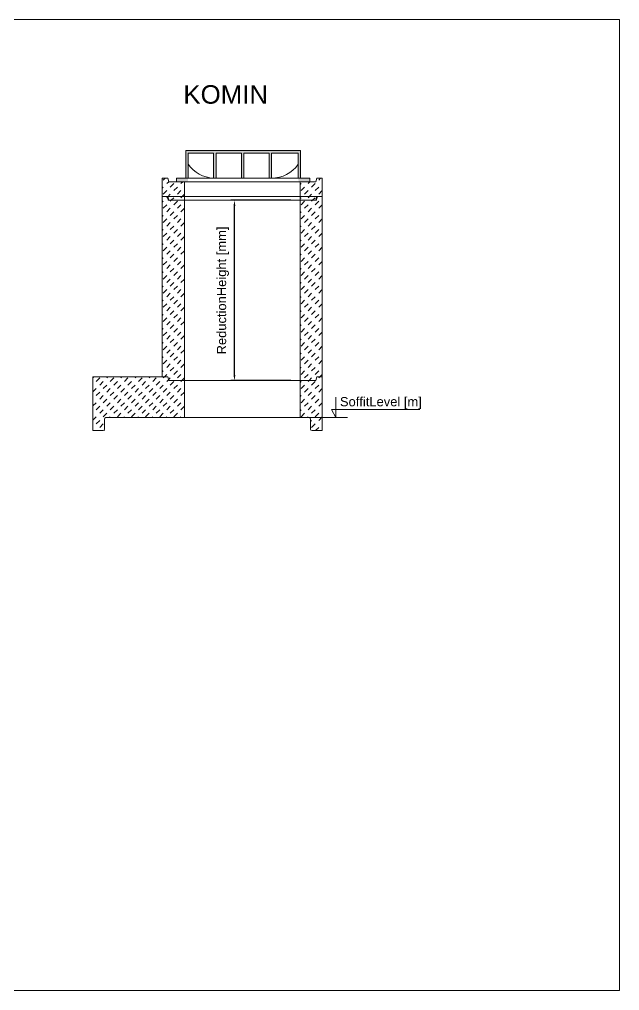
# Model space of a CAD drawing. Extents: x -36162 to -27468, y 13969 to 19215.
# Drawn here: x -30712 to -27468, y 13969 to 19215 of the extents above; entities that cross this region are included whole.
import ezdxf
from ezdxf.enums import TextEntityAlignment as Align

# ---------------------------------------------------------------- set-up
doc = ezdxf.new("R2010")
doc.units = 0
doc.header["$LTSCALE"] = 50
doc.header["$MEASUREMENT"] = 0
doc.layers.get('0').update_dxf_attribs({"lineweight": 0})
doc.layers.get('DEFPOINTS').update_dxf_attribs({"lineweight": 0})
doc.layers.add('0_5', color=250, linetype='Continuous', lineweight=0)
doc.layers.add('BA_szr', color=7, linetype='Continuous', lineweight=5)
doc.styles.add('_TCW_TXTSTY_2', font='', dxfattribs={"height": 1e-07})
doc.styles.add('_TCW_TXTSTY_4', font='', dxfattribs={"height": 50.000004})
doc.styles.add('_TCW_TXTSTY_5', font='', dxfattribs={"height": 0.15})
doc.styles.add('_TCW_TXTSTY_6', font='', dxfattribs={"height": 100.000008})
doc.styles.get("Standard").update_dxf_attribs({"font": 'arial.ttf', "height": 50.000004})
doc.styles.get('_TCW_TXTSTY_2').set_extended_font_data('Times New Roman')
doc.styles.get('_TCW_TXTSTY_4').set_extended_font_data('Arial')
doc.styles.get('_TCW_TXTSTY_5').set_extended_font_data('Times New Roman')
doc.styles.get('_TCW_TXTSTY_6').set_extended_font_data('Arial')
doc.dimstyles.get("Standard").update_dxf_attribs({"dimtxt": 0.18, "dimasz": 0.18, "dimexe": 0.18, "dimexo": 0.0625, "dimgap": 0.09, "dimtad": 0, "dimtih": 1, "dimtoh": 1, "dimdec": 4, "dimzin": 0, "dimdsep": 46, "dimtxsty": 'Standard', "dimcen": 0.09, "dimadec": 0, "dimazin": 0, "dimtfac": 1, "dimtdec": 4, "dimtofl": 0, "dimtmove": 0, "dimatfit": 3, "dimfxl": 1, "dimtolj": 1, "dimtzin": 0, "dimarcsym": 0})
pattern_1 = [(45, (249.577, 5e-06), (-19.091884, 19.091883), [27, -27])]

# ---------------------------------------------------------------- blocks, each defined once
blk = doc.blocks.new('*D25')
at = {"layer": '0_5', "color": 0, "linetype": 'ByBlock', "lineweight": -2}
for p, q in [((-29245.1, 18237.9), (-29570, 18237.9)), ((-29550, 17294), (-29550, 18207.9)), ((-29245.1, 17264), (-29570, 17264))]:
    blk.add_line(p, q, dxfattribs=at)
at = {"layer": '0_5', "color": 0}
for points in [[(-29545, 18207.9), (-29555, 18207.9), (-29550, 18237.9)], [(-29555, 17294), (-29545, 17294), (-29550, 17264)]]:
    blk.add_solid(points, dxfattribs=at)
at = {"layer": 'DEFPOINTS', "color": 0}
for p in [(-29550, 18237.9), (-29195.1, 18237.9), (-29195.1, 17264)]:
    blk.add_point(p, dxfattribs=at)
at = {"layer": '0_5', "color": 0, "insert": (-29612.3, 17750.9), "char_height": 50, "attachment_point": 5, "rotation": 90}
blk.add_mtext('\\A1;ReductionHeight [mm]', dxfattribs=at)

msp = doc.modelspace()

# ---------------------------------------------------------------- hatches: boundary and pattern name
at = {"layer": '0_5', "linetype": 'Continuous', "lineweight": 0}
msp.add_hatch(color=7, dxfattribs=at).paths.add_polyline_path([(-29799.5, 18493.2), (-29662.6, 18493.2), (-29662.6, 18357.9), (-29649.5, 18357.9), (-29649.5, 18493.2), (-29512.6, 18493.2), (-29512.6, 18357.9), (-29499.5, 18357.9), (-29499.5, 18493.2), (-29362.6, 18493.2), (-29362.6, 18357.9), (-29349.5, 18357.9), (-29349.5, 18493.2), (-29205.7, 18493.2), (-29205.7, 18357.9), (-29192.6, 18357.9), (-29192.6, 18507.9), (-29812.6, 18507.9), (-29812.6, 18357.9), (-29799.5, 18357.9)])
h = msp.add_hatch(color=7, dxfattribs=at)
h.paths.add_polyline_path([(-29799.5, 18357.9), (-29862.6, 18357.9), (-29862.6, 18337.9), (-29802.6, 18337.9)])
h.paths.add_polyline_path([(-29142.6, 18357.9), (-29205.7, 18357.9), (-29202.6, 18337.9), (-29142.6, 18337.9)])
h = msp.add_hatch(color=7, dxfattribs=at)
h.paths.add_polyline_path([(-29799.5, 18357.9), (-29862.6, 18357.9), (-29862.6, 18337.9), (-29802.6, 18337.9)])
h.paths.add_polyline_path([(-29142.6, 18357.9), (-29205.7, 18357.9), (-29202.6, 18337.9), (-29142.6, 18337.9)])
at = {"layer": 'BA_szr', "linetype": 'Continuous', "lineweight": 0}
h = msp.add_hatch(dxfattribs=at)
h.set_pattern_fill('BIK_BETON', color=256, scale=270, angle=45, style=0)
h.set_pattern_definition(pattern_1)
h.paths.add_polyline_path([(-29910.1, 18257.9), (-29905.1, 18237.9), (-29820.1, 18237.9), (-29820.1, 18337.9), (-29862.6, 18337.9), (-29905.1, 18337.9), (-29910.1, 18357.9), (-29940.1, 18357.9), (-29940.1, 18257.9)])
h = msp.add_hatch(dxfattribs=at)
h.set_pattern_fill('BIK_BETON', color=256, scale=270, angle=45, style=0)
h.set_pattern_definition(pattern_1)
h.paths.add_polyline_path([(-29075.1, 18257.9), (-29075.1, 18357.9), (-29105.1, 18357.9), (-29110.1, 18337.9), (-29195.1, 18337.9), (-29195.1, 18237.9), (-29195.1, 18237.9), (-29110.1, 18237.9), (-29105.1, 18257.9), (-29075.1, 18257.9)])
h = msp.add_hatch(dxfattribs=at)
h.set_pattern_fill('BIK_BETON', color=256, scale=270, angle=45, style=0)
h.set_pattern_definition(pattern_1)
h.paths.add_polyline_path([(-29940.1, 17284), (-29940.1, 18257.9), (-29910.1, 18257.9), (-29905.1, 18237.9), (-29820.1, 18237.9), (-29820.1, 17264), (-29820.1, 17264), (-29905.1, 17264), (-29910.1, 17284), (-30315.1, 17284)])
h = msp.add_hatch(dxfattribs=at)
h.set_pattern_fill('BIK_BETON', color=256, scale=270, angle=45, style=0)
h.set_pattern_definition(pattern_1)
h.paths.add_polyline_path([(-29075.1, 17284), (-29075.1, 18257.9), (-29105.1, 18257.9), (-29110.1, 18237.9), (-29195.1, 18237.9), (-29195.1, 17264), (-29195.1, 17264), (-29110.1, 17264), (-29105.1, 17284), (-29075.1, 17284)])
h = msp.add_hatch(dxfattribs=at)
h.set_pattern_fill('BIK_BETON', color=256, scale=270, angle=45, style=0)
h.set_pattern_definition(pattern_1)
h.paths.add_polyline_path([(-29910.1, 17284), (-30315.1, 17284), (-30315.1, 16994), (-30259.6, 16994), (-30259.2, 16994), (-30258.8, 16994), (-30258.4, 16994.1), (-30258, 16994.1), (-30257.6, 16994.2), (-30257.2, 16994.4), (-30256.8, 16994.5), (-30256.4, 16994.6), (-30256.1, 16994.8), (-30255.7, 16995), (-30255.3, 16995.2), (-30255, 16995.4), (-30254.7, 16995.7), (-30254.4, 16995.9), (-30254.1, 16996.2), (-30253.8, 16996.5), (-30253.5, 16996.8), (-30253.3, 16997.1), (-30253, 16997.4), (-30252.8, 16997.8), (-30252.6, 16998.1), (-30252.4, 16998.5), (-30252.2, 16998.8), (-30252.1, 16999.2), (-30251.9, 16999.6), (-30251.8, 17000), (-30251.7, 17000.4), (-30251.7, 17000.8), (-30251.6, 17001.2), (-30251.6, 17001.6), (-30251.6, 17002), (-30251.6, 17056), (-30251.6, 17056.4), (-30251.5, 17056.8), (-30251.5, 17057.2), (-30251.4, 17057.6), (-30251.3, 17058), (-30251.2, 17058.4), (-30251.1, 17058.8), (-30250.9, 17059.1), (-30250.8, 17059.5), (-30250.6, 17059.9), (-30250.4, 17060.2), (-30250.1, 17060.6), (-30249.9, 17060.9), (-30249.7, 17061.2), (-30249.4, 17061.5), (-30249.1, 17061.8), (-30248.8, 17062.1), (-30248.5, 17062.3), (-30248.2, 17062.5), (-30247.8, 17062.8), (-30247.5, 17063), (-30247.1, 17063.2), (-30246.7, 17063.3), (-30246.4, 17063.5), (-30246, 17063.6), (-30245.6, 17063.7), (-30245.2, 17063.8), (-30244.8, 17063.9), (-29820.1, 17063.9), (-29820.1, 17264), (-29905.1, 17264)])
h = msp.add_hatch(dxfattribs=at)
h.set_pattern_fill('BIK_BETON', color=256, scale=270, angle=45, style=0)
h.set_pattern_definition(pattern_1)
h.paths.add_polyline_path([(-29146.6, 17064), (-29145.7, 17063.9), (-29144.9, 17063.8), (-29144.1, 17063.6), (-29143.3, 17063.3), (-29142.6, 17062.9), (-29141.9, 17062.5), (-29141.2, 17061.9), (-29140.6, 17061.3), (-29140.1, 17060.7), (-29139.7, 17060), (-29139.3, 17059.2), (-29139, 17058.5), (-29138.8, 17057.6), (-29138.6, 17056.8), (-29138.6, 17056), (-29138.6, 17002), (-29138.5, 17001.1), (-29138.4, 17000.3), (-29138.2, 16999.5), (-29137.9, 16998.7), (-29137.5, 16998), (-29137.1, 16997.3), (-29136.5, 16996.6), (-29135.9, 16996), (-29135.3, 16995.5), (-29134.6, 16995.1), (-29133.8, 16994.7), (-29133.1, 16994.4), (-29132.2, 16994.2), (-29131.4, 16994), (-29130.6, 16994), (-29083.1, 16994), (-29075.1, 16994), (-29075.1, 17284), (-29105.1, 17284), (-29110.1, 17264), (-29195.1, 17264), (-29195.1, 17064)])

# ---------------------------------------------------------------- linework, layer by layer
at = {"color": 7}
for p, q in [((-29905.1, 18337.9), (-29910.1, 18357.9)), ((-29905.1, 18337.9), (-29910.1, 18357.9)), ((-29820.1, 18337.9), (-29905.1, 18337.9)), ((-29820.1, 18337.9), (-29905.1, 18337.9)), ((-29195.1, 18337.9), (-29110.1, 18337.9)), ((-29195.1, 18337.9), (-29110.1, 18337.9)), ((-29110.1, 18337.9), (-29105.1, 18357.9)), ((-29110.1, 18337.9), (-29105.1, 18357.9)), ((-29905.1, 18237.9), (-29910.1, 18257.9)), ((-29110.1, 18237.9), (-29105.1, 18257.9)), ((-29820.1, 18237.9), (-29905.1, 18237.9)), ((-29195.1, 18237.9), (-29110.1, 18237.9))]:
    msp.add_line(p, q, dxfattribs=at)
at = {"color": 7, "linetype": 'Continuous', "lineweight": 0}
msp.add_line((-28939.5, 17064), (-29195.1, 17064), dxfattribs=at)
at = {"color": 7, "linetype": 'Continuous', "lineweight": 0, "flags": 128}
msp.add_lwpolyline([(-36162.3, 19215.1), (-27468.5, 19215.1), (-27468.5, 13968.7), (-36162.3, 13968.7)], close=True, dxfattribs=at)
msp.add_lwpolyline([(-29001.3, 17174.8), (-29001.3, 17064), (-29026.1, 17107.7), (-28548.5, 17107.7)], dxfattribs=at)
at = {"layer": '0_5', "color": 7}
for p, q in [((-29812.6, 18357.9), (-29812.6, 18507.9)), ((-29812.6, 18507.9), (-29192.6, 18507.9)), ((-29799.5, 18493.2), (-29662.6, 18493.2)), ((-29799.5, 18357.9), (-29799.5, 18493.2)), ((-29662.6, 18357.9), (-29662.6, 18493.2)), ((-29649.5, 18357.9), (-29649.5, 18493.2)), ((-29649.5, 18493.2), (-29512.6, 18493.2)), ((-29512.6, 18357.9), (-29512.6, 18493.2)), ((-29499.5, 18357.9), (-29499.5, 18493.2)), ((-29499.5, 18493.2), (-29362.6, 18493.2)), ((-29362.6, 18357.9), (-29362.6, 18493.2)), ((-29349.5, 18357.9), (-29349.5, 18493.2)), ((-29349.5, 18493.2), (-29205.7, 18493.2)), ((-29205.7, 18357.9), (-29205.7, 18493.2)), ((-29192.6, 18357.9), (-29192.6, 18507.9)), ((-29910.1, 18357.9), (-29940.1, 18357.9)), ((-29940.1, 18257.9), (-29940.1, 18357.9)), ((-29910.1, 18357.9), (-29940.1, 18357.9)), ((-29862.6, 18357.9), (-29142.6, 18357.9)), ((-29862.6, 18337.9), (-29862.6, 18357.9)), ((-29862.6, 18357.9), (-29812.6, 18357.9)), ((-29862.6, 18357.9), (-29142.6, 18357.9)), ((-29862.6, 18337.9), (-29862.6, 18357.9)), ((-29862.6, 18357.9), (-29812.6, 18357.9)), ((-29820.1, 18337.9), (-29820.1, 18237.9)), ((-29820.1, 18337.9), (-29195.1, 18337.9)), ((-29820.1, 18337.9), (-29195.1, 18337.9)), ((-29195.1, 18337.9), (-29195.1, 18237.9)), ((-29142.6, 18337.9), (-29142.6, 18357.9)), ((-29142.6, 18337.9), (-29142.6, 18357.9)), ((-29105.1, 18357.9), (-29075.1, 18357.9)), ((-29105.1, 18357.9), (-29075.1, 18357.9)), ((-29075.1, 18257.9), (-29075.1, 18357.9)), ((-29910.1, 18257.9), (-29940.1, 18257.9)), ((-29940.1, 17284), (-29940.1, 18257.9)), ((-29916, 18257.9), (-29099.2, 18257.9)), ((-29905.1, 18237.9), (-29910.1, 18257.9)), ((-29110.1, 18237.9), (-29105.1, 18257.9)), ((-29105.1, 18257.9), (-29075.1, 18257.9)), ((-29105.1, 18257.9), (-29075.1, 18257.9)), ((-29075.1, 17284), (-29075.1, 18257.9)), ((-29820.1, 18237.9), (-29905.1, 18237.9)), ((-29820.1, 18237.9), (-29820.1, 17264)), ((-29820.1, 18237.9), (-29195.1, 18237.9)), ((-29820.1, 18237.9), (-29195.1, 18237.9)), ((-29195.1, 18237.9), (-29195.1, 17264)), ((-29195.1, 18237.9), (-29110.1, 18237.9)), ((-30315.1, 16994), (-30315.1, 17284)), ((-29910.1, 17284), (-30315.1, 17284)), ((-29905.1, 17264), (-29910.1, 17284)), ((-29820.1, 17264), (-29905.1, 17264)), ((-29820.1, 17264), (-29820.1, 17063.9)), ((-29820.1, 17264), (-29195.1, 17264)), ((-29195.1, 17064), (-29195.1, 17264)), ((-29195.1, 17264), (-29110.1, 17264)), ((-29110.1, 17264), (-29105.1, 17284)), ((-29105.1, 17284), (-29075.1, 17284)), ((-29075.1, 16994), (-29075.1, 17284)), ((-30251.6, 17002), (-30251.6, 17056)), ((-29820.1, 17063.9), (-30244.8, 17063.9)), ((-29820.1, 17063.9), (-29195.1, 17064)), ((-29146.6, 17064), (-29195.1, 17064)), ((-29138.6, 17002), (-29138.6, 17056)), ((-30259.6, 16994), (-30315.1, 16994)), ((-30307.1, 16994), (-30261.6, 16994)), ((-30307.1, 16994), (-30259.6, 16994)), ((-29083.1, 16994), (-29130.6, 16994)), ((-29130.6, 16994), (-29075.1, 16994)), ((-29083.1, 16994), (-29128.6, 16994)), ((-29083.1, 16994), (-29075.1, 16994))]:
    msp.add_line(p, q, dxfattribs=at)
at = {"layer": '0_5', "color": 7, "ltscale": 0.0625}
for p, q in [((-29940.1, 18232.9), (-29940.1, 18257.9)), ((-29075.1, 18232.9), (-29075.1, 18257.9))]:
    msp.add_line(p, q, dxfattribs=at)
at = {"layer": '0_5', "color": 7, "ltscale": 0.060179}
for p, q in [((-29916, 18257.9), (-29940.1, 18257.9)), ((-29075.1, 18257.9), (-29099.2, 18257.9))]:
    msp.add_line(p, q, dxfattribs=at)
at = {"layer": '0_5', "color": 7, "ltscale": 0.036417}
for p, q in [((-29908.4, 18240.9), (-29912.1, 18254.9)), ((-29106.8, 18240.9), (-29103, 18254.9))]:
    msp.add_line(p, q, dxfattribs=at)
at = {"layer": '0_5', "color": 7, "ltscale": 0.211077}
for p, q in [((-29820.1, 18237.9), (-29904.5, 18237.9)), ((-29110.6, 18237.9), (-29195.1, 18237.9))]:
    msp.add_line(p, q, dxfattribs=at)
at = {"layer": '0_5', "color": 7}
for centre, radius, start, end in [((-29657.3, 18530), 172.1, 214.3209, 268.2532), ((-29657.3, 18530), 172.1, 214.3209, 268.2532), ((-29347.6, 18529.7), 171.8, 269.3757, 325.7025), ((-29347.6, 18529.7), 171.8, 269.3757, 325.7025), ((-29916, 18253.9), 4, 15.0001, 89.9999), ((-29099.2, 18253.9), 4, 90.0001, 164.9999), ((-29904.5, 18241.9), 4, 195.0001, 269.9999), ((-29110.6, 18241.9), 4, 270.0001, 344.9999), ((-30243.6, 17056), 8, 98.7615, 180), ((-29146.6, 17056), 8, 0, 90), ((-30259.6, 17002), 8, 270, 0), ((-29130.6, 17002), 8, 180, 270)]:
    msp.add_arc(centre, radius, start, end, dxfattribs=at)

# ---------------------------------------------------------------- texts
at = {"color": 7, "linetype": 'Continuous'}
for s, height, style, p in [('klk', 0.0000001, '_TCW_TXTSTY_2', (-28396.6, 17652.9)), ('lkkllkkl', 0.15, '_TCW_TXTSTY_5', (-28616, 17295.8))]:
    msp.add_text(s, height=height, dxfattribs=dict(at, style=style)).set_placement(p, align=Align.TOP_LEFT)
at = {"layer": '0_5', "color": 7, "linetype": 'Continuous'}
for s, height, style, p in [('KOMIN', 100, '_TCW_TXTSTY_6', (-29826.1, 18859.8)), ('SoffitLevel [m]', 50, '_TCW_TXTSTY_4', (-28979.8, 17175.2))]:
    msp.add_text(s, height=height, dxfattribs=dict(at, style=style)).set_placement(p, align=Align.TOP_LEFT)

# ---------------------------------------------------------------- dimensions: what is measured, and where the dimension line sits
at = {"layer": '0_5', "color": 7}
dim = msp.add_aligned_dim(p1=(-29195.1, 17264), p2=(-29195.1, 18237.9), distance=354.9, text='ReductionHeight [mm]', dimstyle='Standard', override={"dimtxt": 50.000004, "dimasz": 30, "dimexe": 20, "dimexo": 50, "dimgap": 30, "dimtad": 1, "dimtih": 0, "dimtoh": 0, "dimdec": 0, "dimrnd": 1e-07, "dimzin": 12, "dimtix": 1, "dimtofl": 1}, dxfattribs=at)
dim.commit()
dim.dimension.update_dxf_attribs({"geometry": '*D25', "text_midpoint": (-29612.3, 17750.9)})

doc.saveas('drawing.dxf')
